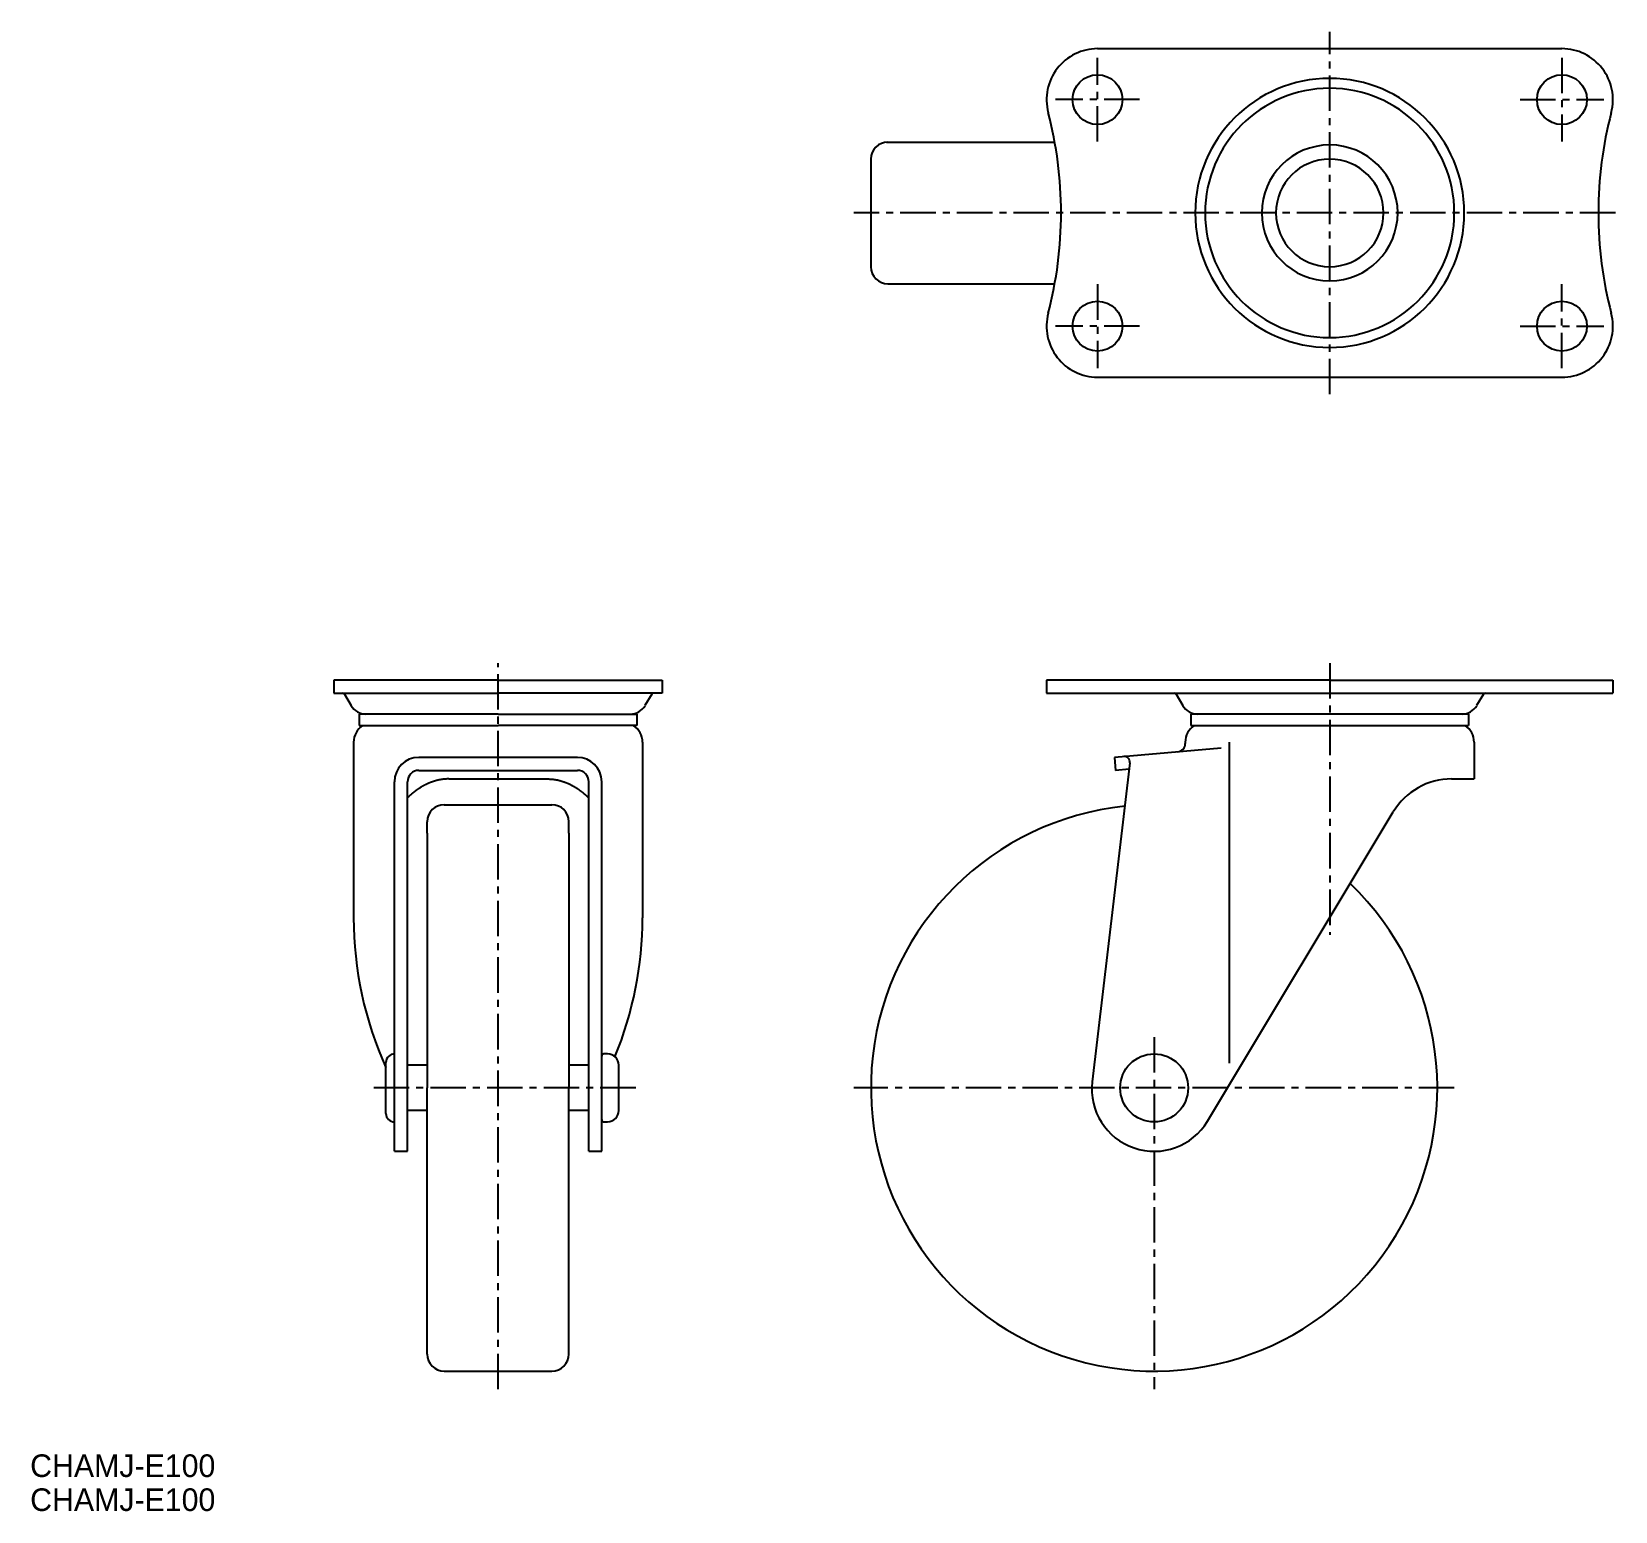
# Model space of a CAD drawing. Extents: x -382 to -102, y -10 to 251.
import ezdxf

# ---------------------------------------------------------------- set-up
doc = ezdxf.new("R2010")
doc.units = 0
doc.header["$LTSCALE"] = 5
doc.linetypes.add('CENTER', pattern=[2, 1.25, -0.25, 0.25, -0.25])
doc.layers.get('0').update_dxf_attribs({"linetype": 'CONTINUOUS'})
doc.layers.add('CENTER', color=1, linetype='CENTER')

msp = doc.modelspace()

# ---------------------------------------------------------------- linework, layer by layer
at = {"color": 7, "linetype": 'CONTINUOUS'}
for p, q in [((-193.35, 248.32), (-111.35, 248.32)), ((-230.58, 231.82), (-200.9, 231.82)), ((-233.35, 228.83), (-233.35, 209.83)), ((-230.35, 206.82), (-200.9, 206.82)), ((-193.35, 190.32), (-111.35, 190.32)), ((-299.19, 136.85), (-328.19, 136.85)), ((-328.19, 136.85), (-328.19, 134.55)), ((-328.19, 134.55), (-299.19, 134.55)), ((-326.32, 134.35), (-325.13, 132.33)), ((-299.19, 136.85), (-270.19, 136.85)), ((-270.19, 134.55), (-299.19, 134.55)), ((-272.05, 134.35), (-273.25, 132.33)), ((-270.19, 136.85), (-270.19, 134.55)), ((-152.35, 136.85), (-202.35, 136.85)), ((-202.35, 136.85), (-202.35, 134.55)), ((-202.35, 134.55), (-102.35, 134.55)), ((-179.48, 134.35), (-178.29, 132.33)), ((-152.35, 136.85), (-102.35, 136.85)), ((-125.22, 134.35), (-126.41, 132.33)), ((-102.35, 136.85), (-102.35, 134.55)), ((-323.69, 130.81), (-323.69, 128.81)), ((-299.19, 130.81), (-323.69, 130.81)), ((-323.69, 128.81), (-299.19, 128.81)), ((-299.19, 130.85), (-322.54, 130.85)), ((-299.19, 130.85), (-275.83, 130.85)), ((-299.19, 130.81), (-274.69, 130.81)), ((-274.69, 128.81), (-299.19, 128.81)), ((-274.69, 130.81), (-274.69, 128.81)), ((-176.85, 130.81), (-176.85, 128.81)), ((-127.85, 130.81), (-176.85, 130.81)), ((-176.85, 128.81), (-127.85, 128.81)), ((-128.99, 130.85), (-175.7, 130.85)), ((-127.85, 130.81), (-127.85, 128.81)), ((-324.69, 125.89), (-324.69, 94.89)), ((-273.69, 125.89), (-273.69, 94.89)), ((-177.85, 125.89), (-177.85, 125.67)), ((-170.11, 125.89), (-170.11, 69.22)), ((-170.11, 125.89), (-170.11, 88.67)), ((-126.85, 125.89), (-126.85, 119.39)), ((-285.19, 123.2), (-313.19, 123.2)), ((-171.53, 124.85), (-190.35, 123.2)), ((-190.35, 123.2), (-190.15, 120.91)), ((-313.19, 120.91), (-285.19, 120.91)), ((-187.63, 122.23), (-194.27, 65.94)), ((-187.77, 121.12), (-190.15, 120.91)), ((-317.49, 53.65), (-317.49, 118.9)), ((-315.19, 53.65), (-315.19, 118.91)), ((-307.87, 119.39), (-290.51, 119.39)), ((-283.19, 53.65), (-283.19, 118.91)), ((-280.89, 53.65), (-280.89, 118.9)), ((-130.84, 119.39), (-126.85, 119.39)), ((-308.69, 114.85), (-289.69, 114.85)), ((-311.69, 109.8), (-311.69, 111.85)), ((-286.69, 109.8), (-286.69, 111.85)), ((-173.92, 58.99), (-141.12, 113.57)), ((-311.69, 109.8), (-311.69, 64.85)), ((-286.69, 109.8), (-286.69, 64.85)), ((-279.89, 70.85), (-280.49, 70.85)), ((-318.99, 60.35), (-318.99, 69.35)), ((-311.69, 68.85), (-315.19, 68.85)), ((-283.19, 68.85), (-286.69, 68.85)), ((-277.89, 60.85), (-277.89, 68.85)), ((-311.69, 17.85), (-311.69, 64.85)), ((-286.69, 17.85), (-286.69, 64.85)), ((-311.69, 60.85), (-315.19, 60.85)), ((-283.19, 60.85), (-286.69, 60.85)), ((-280.49, 58.85), (-279.89, 58.85)), ((-317.49, 53.65), (-315.19, 53.65)), ((-283.19, 53.65), (-280.89, 53.65)), ((-308.69, 14.85), (-289.69, 14.85))]:
    msp.add_line(p, q, dxfattribs=at)
for points in [[(-307.87, 119.39, 0), (-307.93, 119.39, 0), (-307.99, 119.39, 0), (-308.05, 119.39, 0), (-308.11, 119.39, 0), (-308.17, 119.39, 0), (-308.23, 119.39, 0), (-308.29, 119.38, 0), (-308.35, 119.38, 0), (-308.41, 119.38, 0), (-308.47, 119.37, 0), (-308.53, 119.37, 0), (-308.59, 119.36, 0), (-308.65, 119.36, 0), (-308.71, 119.35, 0), (-308.77, 119.35, 0), (-308.83, 119.34, 0), (-308.89, 119.33, 0), (-308.95, 119.33, 0), (-309.01, 119.32, 0), (-309.07, 119.31, 0), (-309.13, 119.3, 0), (-309.19, 119.29, 0), (-309.25, 119.28, 0), (-309.31, 119.27, 0), (-309.37, 119.26, 0), (-309.42, 119.25, 0), (-309.48, 119.24, 0), (-309.54, 119.23, 0), (-309.6, 119.22, 0), (-309.66, 119.21, 0), (-309.72, 119.19, 0), (-309.78, 119.18, 0), (-309.84, 119.17, 0), (-309.9, 119.15, 0), (-309.96, 119.14, 0), (-310.02, 119.12, 0), (-310.08, 119.11, 0), (-310.14, 119.09, 0), (-310.2, 119.08, 0), (-310.25, 119.06, 0), (-310.31, 119.04, 0), (-310.37, 119.03, 0), (-310.43, 119.01, 0), (-310.49, 118.99, 0), (-310.55, 118.97, 0), (-310.61, 118.95, 0), (-310.67, 118.93, 0), (-310.73, 118.91, 0), (-310.79, 118.89, 0), (-310.84, 118.87, 0), (-310.9, 118.85, 0), (-310.96, 118.83, 0), (-311.02, 118.81, 0), (-311.08, 118.79, 0), (-311.14, 118.77, 0), (-311.2, 118.74, 0), (-311.25, 118.72, 0), (-311.31, 118.69, 0), (-311.37, 118.67, 0), (-311.43, 118.65, 0), (-311.49, 118.62, 0), (-311.55, 118.59, 0), (-311.6, 118.57, 0), (-311.66, 118.54, 0), (-311.72, 118.52, 0), (-311.78, 118.49, 0), (-311.83, 118.46, 0), (-311.89, 118.43, 0), (-311.95, 118.41, 0), (-312.01, 118.38, 0), (-312.06, 118.35, 0), (-312.12, 118.32, 0), (-312.18, 118.29, 0), (-312.24, 118.26, 0), (-312.29, 118.23, 0), (-312.35, 118.2, 0), (-312.41, 118.17, 0), (-312.46, 118.13, 0), (-312.52, 118.1, 0), (-312.58, 118.07, 0), (-312.63, 118.04, 0), (-312.69, 118, 0), (-312.75, 117.97, 0), (-312.8, 117.94, 0), (-312.86, 117.9, 0), (-312.92, 117.87, 0), (-312.97, 117.83, 0), (-313.03, 117.79, 0), (-313.08, 117.76, 0), (-313.14, 117.72, 0), (-313.2, 117.69, 0), (-313.25, 117.65, 0), (-313.31, 117.61, 0), (-313.36, 117.57, 0), (-313.42, 117.53, 0), (-313.47, 117.49, 0), (-313.53, 117.45, 0), (-313.58, 117.42, 0), (-313.64, 117.38, 0), (-313.69, 117.33, 0), (-313.75, 117.29, 0), (-313.8, 117.25, 0), (-313.86, 117.21, 0), (-313.91, 117.17, 0), (-313.97, 117.13, 0), (-314.02, 117.08, 0), (-314.08, 117.04, 0), (-314.13, 117, 0), (-314.18, 116.95, 0), (-314.24, 116.91, 0), (-314.29, 116.87, 0), (-314.35, 116.82, 0), (-314.4, 116.78, 0), (-314.45, 116.73, 0), (-314.51, 116.68, 0), (-314.56, 116.64, 0), (-314.61, 116.59, 0), (-314.67, 116.54, 0), (-314.72, 116.5, 0), (-314.77, 116.45, 0), (-314.82, 116.4, 0), (-314.88, 116.35, 0), (-314.93, 116.3, 0), (-314.98, 116.25, 0), (-315.03, 116.2, 0), (-315.08, 116.15, 0), (-315.14, 116.1, 0), (-315.19, 116.05, 0)], [(-290.51, 119.39, 0), (-290.45, 119.39, 0), (-290.39, 119.39, 0), (-290.33, 119.39, 0), (-290.27, 119.39, 0), (-290.21, 119.39, 0), (-290.15, 119.39, 0), (-290.09, 119.38, 0), (-290.03, 119.38, 0), (-289.97, 119.38, 0), (-289.91, 119.37, 0), (-289.85, 119.37, 0), (-289.79, 119.36, 0), (-289.73, 119.36, 0), (-289.67, 119.35, 0), (-289.61, 119.35, 0), (-289.55, 119.34, 0), (-289.49, 119.33, 0), (-289.43, 119.33, 0), (-289.37, 119.32, 0), (-289.31, 119.31, 0), (-289.25, 119.3, 0), (-289.19, 119.29, 0), (-289.13, 119.28, 0), (-289.07, 119.27, 0), (-289.01, 119.26, 0), (-288.95, 119.25, 0), (-288.89, 119.24, 0), (-288.83, 119.23, 0), (-288.77, 119.22, 0), (-288.71, 119.21, 0), (-288.66, 119.19, 0), (-288.6, 119.18, 0), (-288.54, 119.17, 0), (-288.48, 119.15, 0), (-288.42, 119.14, 0), (-288.36, 119.12, 0), (-288.3, 119.11, 0), (-288.24, 119.09, 0), (-288.18, 119.08, 0), (-288.12, 119.06, 0), (-288.06, 119.04, 0), (-288, 119.03, 0), (-287.94, 119.01, 0), (-287.89, 118.99, 0), (-287.83, 118.97, 0), (-287.77, 118.95, 0), (-287.71, 118.93, 0), (-287.65, 118.91, 0), (-287.59, 118.89, 0), (-287.53, 118.87, 0), (-287.48, 118.85, 0), (-287.42, 118.83, 0), (-287.36, 118.81, 0), (-287.3, 118.79, 0), (-287.24, 118.77, 0), (-287.18, 118.74, 0), (-287.12, 118.72, 0), (-287.07, 118.69, 0), (-287.01, 118.67, 0), (-286.95, 118.65, 0), (-286.89, 118.62, 0), (-286.83, 118.59, 0), (-286.77, 118.57, 0), (-286.72, 118.54, 0), (-286.66, 118.52, 0), (-286.6, 118.49, 0), (-286.54, 118.46, 0), (-286.49, 118.43, 0), (-286.43, 118.41, 0), (-286.37, 118.38, 0), (-286.31, 118.35, 0), (-286.26, 118.32, 0), (-286.2, 118.29, 0), (-286.14, 118.26, 0), (-286.08, 118.23, 0), (-286.03, 118.2, 0), (-285.97, 118.17, 0), (-285.91, 118.13, 0), (-285.86, 118.1, 0), (-285.8, 118.07, 0), (-285.74, 118.04, 0), (-285.69, 118, 0), (-285.63, 117.97, 0), (-285.57, 117.94, 0), (-285.52, 117.9, 0), (-285.46, 117.87, 0), (-285.41, 117.83, 0), (-285.35, 117.79, 0), (-285.29, 117.76, 0), (-285.24, 117.72, 0), (-285.18, 117.69, 0), (-285.13, 117.65, 0), (-285.07, 117.61, 0), (-285.01, 117.57, 0), (-284.96, 117.53, 0), (-284.9, 117.49, 0), (-284.85, 117.45, 0), (-284.79, 117.42, 0), (-284.74, 117.38, 0), (-284.68, 117.33, 0), (-284.63, 117.29, 0), (-284.57, 117.25, 0), (-284.52, 117.21, 0), (-284.46, 117.17, 0), (-284.41, 117.13, 0), (-284.36, 117.08, 0), (-284.3, 117.04, 0), (-284.25, 117, 0), (-284.19, 116.95, 0), (-284.14, 116.91, 0), (-284.09, 116.87, 0), (-284.03, 116.82, 0), (-283.98, 116.78, 0), (-283.93, 116.73, 0), (-283.87, 116.68, 0), (-283.82, 116.64, 0), (-283.77, 116.59, 0), (-283.71, 116.54, 0), (-283.66, 116.5, 0), (-283.61, 116.45, 0), (-283.55, 116.4, 0), (-283.5, 116.35, 0), (-283.45, 116.3, 0), (-283.4, 116.25, 0), (-283.35, 116.2, 0), (-283.29, 116.15, 0), (-283.24, 116.1, 0), (-283.19, 116.05, 0)]]:
    msp.add_polyline3d(points, dxfattribs=at)
for centre, radius in [((-193.35, 239.32), 4.4), ((-111.35, 239.32), 4.4), ((-193.35, 199.32), 4.4), ((-111.35, 199.32), 4.4), ((-183.35, 64.85), 6)]:
    msp.add_circle(centre, radius, dxfattribs=at)
for centre, radius, start, end in [((-193.35, 239.32), 9, 90, 194.6649), ((-111.35, 239.32), 9, 345.3351, 90), ((-152.35, 219.32), 23.75, 0, 180), ((-152.35, 219.32), 22, 0, 180), ((-269.78, 219.32), 70, 0, 14.6649), ((-34.92, 219.32), 70, 165.3351, 180), ((-230.35, 228.83), 3, 90, 180), ((-152.35, 219.32), 12, 0, 180), ((-152.35, 219.32), 9.5, 0, 180), ((-269.78, 219.32), 70, 345.3351, 0), ((-152.35, 219.32), 23.75, 180, 0), ((-152.35, 219.32), 22, 180, 0), ((-152.35, 219.32), 12, 180, 0), ((-152.35, 219.32), 9.5, 180, 0), ((-34.92, 219.32), 70, 180, 194.6649), ((-230.35, 209.82), 3, 180, 270), ((-193.35, 199.32), 9, 165.3351, 270), ((-111.35, 199.32), 9, 270, 14.6649), ((-326.67, 134.15), 0.4, 30.5146, 90), ((-271.71, 134.15), 0.4, 90, 149.4854), ((-179.83, 134.15), 0.4, 30.5146, 90), ((-124.87, 134.15), 0.4, 90, 149.4854), ((-322.54, 133.85), 3, 210.5146, 270), ((-275.83, 133.85), 3, 270, 329.4854), ((-175.7, 133.85), 3, 210.5146, 270), ((-128.99, 133.85), 3, 270, 329.4854), ((-321.19, 125.89), 3.5, 123.5976, 180), ((-316.69, 131.07), 2.78, 184.5836, 185.4262), ((-281.69, 131.07), 2.78, 354.5738, 355.4164), ((-277.19, 125.89), 3.5, 360, 56.4024), ((-174.35, 125.89), 3.5, 123.5976, 180), ((-169.85, 131.07), 2.78, 184.5836, 185.4262), ((-130.35, 125.89), 3.5, 360, 56.4024), ((-313.19, 118.9), 4.3, 90, 180), ((-285.19, 118.9), 4.3, 0, 90), ((-188.63, 122.35), 1, 353.273, 95), ((-179.35, 125.67), 1.5, 275, 0), ((-313.19, 118.91), 2, 90, 180), ((-285.19, 118.91), 2, 0, 90), ((-130.84, 107.39), 12, 90, 149), ((-308.69, 111.85), 3, 90, 180), ((-289.69, 111.85), 3, 0, 90), ((-183.35, 64.85), 50, 95.955, 46.1724), ((-260.43, 94.89), 64.26, 180, 204.3142), ((-337.95, 94.89), 64.26, 337.5495, 0), ((-317.49, 69.35), 1.5, 90, 180), ((-280.49, 70.45), 0.4, 90, 180), ((-279.89, 68.85), 2, 0, 90), ((-183.35, 64.65), 11, 173.273, 329), ((-317.49, 60.35), 1.5, 180, 270), ((-280.49, 59.25), 0.4, 180, 270), ((-279.89, 60.85), 2, 270, 0), ((-308.69, 17.85), 3, 180, 270), ((-289.69, 17.85), 3, 270, 0)]:
    msp.add_arc(centre, radius, start, end, dxfattribs=at)
at = {"layer": 'CENTER', "color": 1, "linetype": 'CENTER'}
for p, q in [((-152.35, 187.32), (-152.35, 251.32)), ((-193.35, 231.92), (-193.35, 246.72)), ((-111.35, 246.72), (-111.35, 231.92)), ((-185.95, 239.32), (-200.75, 239.32)), ((-118.75, 239.32), (-103.95, 239.32)), ((-101.92, 219.32), (-236.35, 219.32)), ((-193.35, 206.72), (-193.35, 191.92)), ((-111.35, 191.92), (-111.35, 206.72)), ((-185.95, 199.32), (-200.75, 199.32)), ((-118.75, 199.32), (-103.95, 199.32)), ((-299.19, 11.65), (-299.19, 139.85)), ((-152.35, 139.85), (-152.35, 91.89)), ((-183.35, 73.8), (-183.35, 11.65)), ((-274.89, 64.85), (-321.99, 64.85)), ((-130.35, 64.85), (-236.35, 64.85))]:
    msp.add_line(p, q, dxfattribs=at)

# ---------------------------------------------------------------- texts
at = {"color": 7, "linetype": 'CONTINUOUS'}
for p in [(-381.81, -3.85), (-381.81, -9.85)]:
    msp.add_text('CHAMJ-E100', height=4, dxfattribs=at).set_placement(p)

doc.saveas('drawing.dxf')
